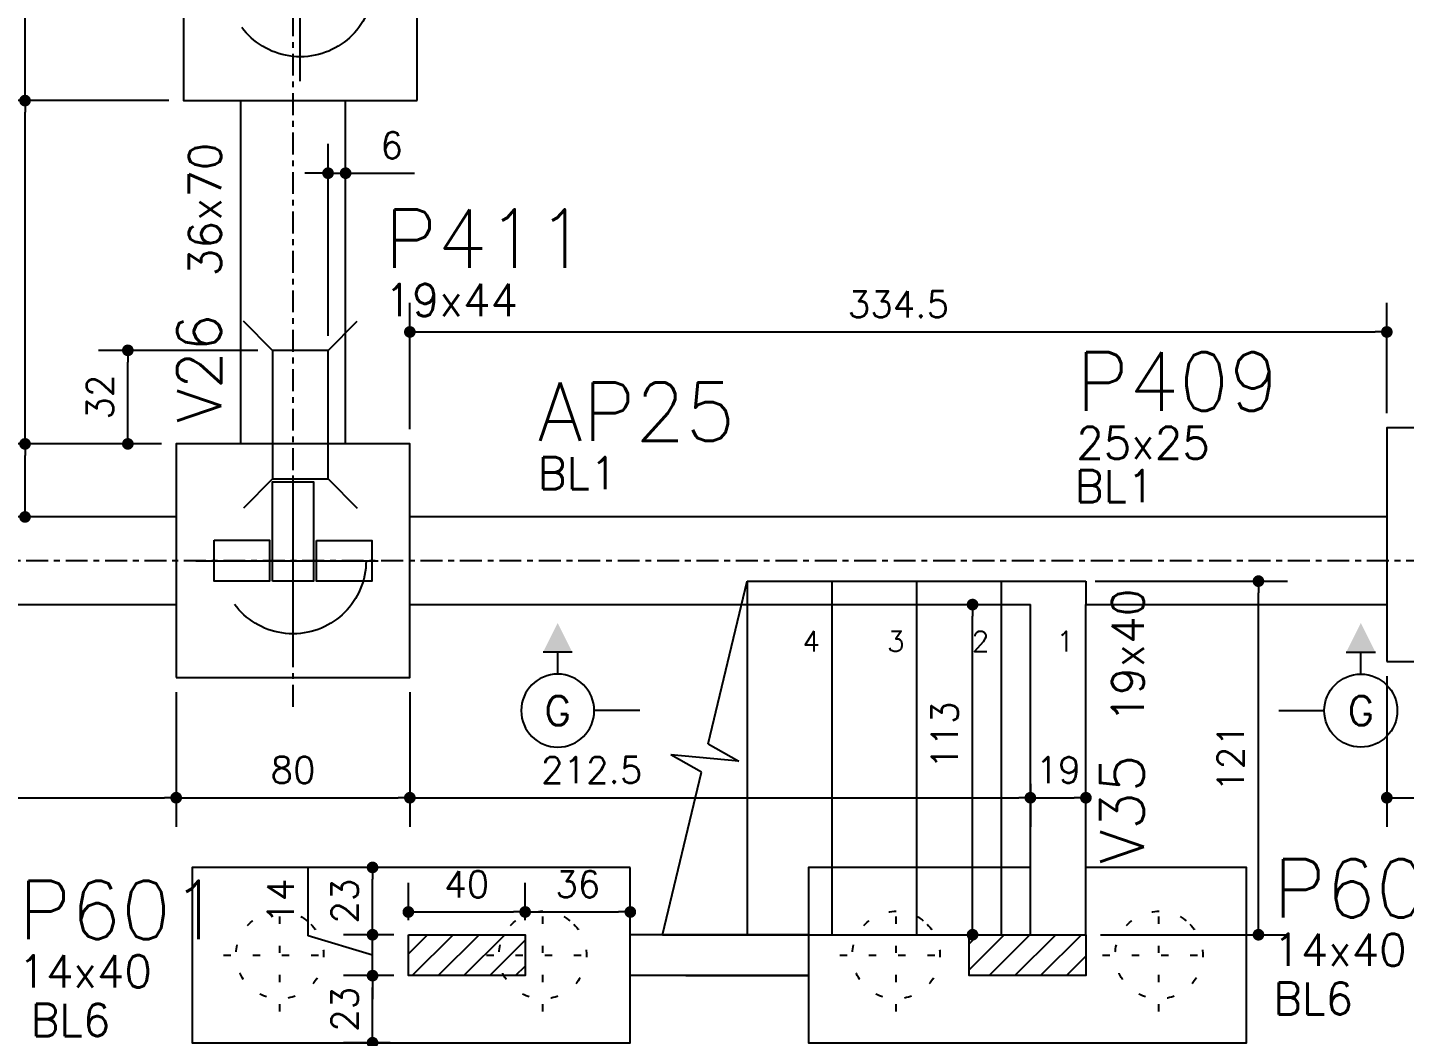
# Model space of a CAD drawing. Extents: x -39962 to 11287, y 23324 to 41277.
# Drawn here: x 2707.6 to 3179.1, y 23521.8 to 23867.1 of the extents above; entities that cross this region are included whole.
import ezdxf
from ezdxf.enums import TextEntityAlignment as Align

# ---------------------------------------------------------------- set-up
doc = ezdxf.new("R2010")
doc.units = 0
doc.header["$LTSCALE"] = 25
doc.header["$MEASUREMENT"] = 0
doc.linetypes.add('AXES', pattern=[0.540000006556511, 0.3000000119209289, -0.0799999982118607, 0.0799999982118607, -0.0799999982118607])
doc.linetypes.add('ESTILO_TQS_0002', pattern=[0.4, 0.1, -0.3])
doc.layers.get('0').update_dxf_attribs({"linetype": 'CONTINUOUS'})
doc.layers.get('Defpoints').update_dxf_attribs({"linetype": 'CONTINUOUS'})
for name, color, linetype in [('228', 2, 'CONTINUOUS'), ('BLOCO', 3, 'CONTINUOUS'), ('COTA', 1, 'CONTINUOUS'), ('EIXOS', 1, 'AXES'), ('ESTACA', 1, 'ESTILO_TQS_0002'), ('H5', 1, 'CONTINUOUS'), ('LINHA_FINA', 1, 'CONTINUOUS'), ('Linha_media', 4, 'CONTINUOUS'), ('ORELHA', 1, 'CONTINUOUS'), ('P-D', 2, 'CONTINUOUS'), ('P-N', 5, 'CONTINUOUS'), ('P-S', 5, 'CONTINUOUS'), ('PENA_2', 2, 'CONTINUOUS'), ('PENA_3', 3, 'CONTINUOUS'), ('PIL-N', 4, 'CONTINUOUS'), ('PROJ', 252, 'CONTINUOUS'), ('T1', 2, 'CONTINUOUS'), ('VIG-D', 2, 'CONTINUOUS'), ('VIG-N', 4, 'CONTINUOUS'), ('VIGA', 3, 'CONTINUOUS')]:
    doc.layers.add(name, color=color, linetype=linetype)
doc.styles.add('COTA', font='romans.shx')
doc.styles.add('ROMANS', font='ROMANS')
doc.styles.get("Standard").update_dxf_attribs({"font": 'ROMANS.SHX'})
doc.styles.add('Texto1', font='romans.shx', dxfattribs={"height": 9})
doc.dimstyles.new('forma', dxfattribs={"dimscale": 5, "dimtxt": 1.8, "dimasz": 0.8, "dimexe": 2, "dimexo": 1, "dimgap": 1, "dimtad": 1, "dimdec": 1, "dimzin": 9, "dimdsep": 46, "dimtxsty": 'COTA', "dimblk1": 'DOT', "dimblk2": 'DOT', "dimsah": 1, "dimcen": 0, "dimdle": 1, "dimclrd": 256, "dimclre": 256, "dimclrt": 2, "dimadec": 0, "dimazin": 0, "dimtfac": 1, "dimtdec": 0, "dimtmove": 0, "dimatfit": 3, "dimfxl": 1, "dimtolj": 1, "dimtzin": 0, "dimarcsym": 0})

# ---------------------------------------------------------------- blocks, each defined once
blk = doc.blocks.new('_EST50')
at = {"layer": 'ESTACA', "linetype": 'ESTILO_TQS_0002'}
for p, q in [((0, -1.333), (0, 1.333)), ((-1.333, -1.110223024625157e-16), (1.333, -1.110223024625157e-16))]:
    blk.add_line(p, q, dxfattribs=at)
blk.add_circle((0, -1.110223024625157e-16), 1, dxfattribs=at)
blk = doc.blocks.new('_Dot')
at = {"color": 0, "linetype": 'ByBlock', "lineweight": -2}
blk.add_line((-0.5, 0), (-1, 0), dxfattribs=at)
at = {"color": 0, "linetype": 'ByBlock', "const_width": 0.5}
blk.add_lwpolyline([(-0.25, 0, 1), (0.25, 0, 1)], format="xyb", close=True, dxfattribs=at)
blk = doc.blocks.new('*D68')
at = {"layer": 'COTA', "lineweight": -2, "transparency": 16777216}
for p, q in [((2428.513987361199, 23639.59223708138), (2428.513987361199, 23593.48036140803)), ((2758.513987361199, 23639.59223708138), (2758.513987361199, 23593.48036140803)), ((2432.513987361199, 23603.48036140803), (2754.513987361199, 23603.48036140803))]:
    blk.add_line(p, q, dxfattribs=at)
at = {"layer": 'Defpoints', "color": 0, "transparency": 16777216}
for p in [(2428.513987361199, 23644.59223708138), (2758.513987361199, 23644.59223708138), (2758.513987361199, 23603.48036140803)]:
    blk.add_point(p, dxfattribs=at)
at = {"layer": 'COTA', "lineweight": -2, "transparency": 16777216, "xscale": 4, "yscale": 4, "zscale": 4, "rotation": 180}
blk.add_blockref('_Dot', (2428.513987361199, 23603.48036140803), dxfattribs=at)
at = {"layer": 'COTA', "lineweight": -2, "transparency": 16777216, "xscale": 4, "yscale": 4, "zscale": 4}
blk.add_blockref('_Dot', (2758.513987361199, 23603.48036140803), dxfattribs=at)
at = {"layer": 'COTA', "color": 2, "transparency": 16777216, "insert": (2593.513987361199, 23612.98036140803), "char_height": 9, "attachment_point": 5, "style": 'COTA'}
blk.add_mtext('\\A1;330 ', dxfattribs=at)
blk = doc.blocks.new('*D69')
at = {"layer": 'COTA', "lineweight": -2, "transparency": 16777216}
for p, q in [((2758.513987361199, 23639.59223708138), (2758.513987361199, 23593.48036140803)), ((2838.513987361199, 23639.59223708138), (2838.513987361199, 23593.48036140803)), ((2762.513987361199, 23603.48036140803), (2834.513987361199, 23603.48036140803))]:
    blk.add_line(p, q, dxfattribs=at)
at = {"layer": 'Defpoints', "color": 0, "transparency": 16777216}
for p in [(2758.513987361199, 23644.59223708138), (2838.513987361199, 23644.59223708138), (2838.513987361199, 23603.48036140803)]:
    blk.add_point(p, dxfattribs=at)
at = {"layer": 'COTA', "lineweight": -2, "transparency": 16777216, "xscale": 4, "yscale": 4, "zscale": 4, "rotation": 180}
blk.add_blockref('_Dot', (2758.513987361199, 23603.48036140803), dxfattribs=at)
at = {"layer": 'COTA', "lineweight": -2, "transparency": 16777216, "xscale": 4, "yscale": 4, "zscale": 4}
blk.add_blockref('_Dot', (2838.513987361199, 23603.48036140803), dxfattribs=at)
at = {"layer": 'COTA', "color": 2, "transparency": 16777216, "insert": (2798.513987361199, 23612.98036140803), "char_height": 9, "attachment_point": 5, "style": 'COTA'}
blk.add_mtext('\\A1;80 ', dxfattribs=at)
blk = doc.blocks.new('*D70')
at = {"layer": 'COTA', "lineweight": -2, "transparency": 16777216}
for p, q in [((3173.01398736117, 23645.09223708132), (3173.01398736117, 23593.48036140803)), ((3253.01398736117, 23645.09223708132), (3253.01398736117, 23593.48036140803)), ((3177.01398736117, 23603.48036140803), (3249.01398736117, 23603.48036140803))]:
    blk.add_line(p, q, dxfattribs=at)
at = {"layer": 'Defpoints', "color": 0, "transparency": 16777216}
for p in [(3173.01398736117, 23650.09223708132), (3253.01398736117, 23650.09223708132), (3253.01398736117, 23603.48036140803)]:
    blk.add_point(p, dxfattribs=at)
at = {"layer": 'COTA', "lineweight": -2, "transparency": 16777216, "xscale": 4, "yscale": 4, "zscale": 4, "rotation": 180}
blk.add_blockref('_Dot', (3173.01398736117, 23603.48036140803), dxfattribs=at)
at = {"layer": 'COTA', "lineweight": -2, "transparency": 16777216, "xscale": 4, "yscale": 4, "zscale": 4}
blk.add_blockref('_Dot', (3253.01398736117, 23603.48036140803), dxfattribs=at)
at = {"layer": 'COTA', "color": 2, "transparency": 16777216, "insert": (3213.01398736117, 23612.98036140803), "char_height": 9, "attachment_point": 5, "style": 'COTA'}
blk.add_mtext('\\A1;80 ', dxfattribs=at)
blk = doc.blocks.new('*D148')
at = {"layer": 'COTA', "lineweight": -2, "transparency": 16777216}
for p, q in [((2753.5139873612, 23724.59223708139), (2696.752481876934, 23724.59223708139)), ((2706.752481876934, 23703.59223708139), (2706.752481876934, 23720.59223708139)), ((2711.310252681782, 23699.59223708139), (2696.752481876934, 23699.59223708139))]:
    blk.add_line(p, q, dxfattribs=at)
at = {"layer": 'Defpoints', "color": 0, "transparency": 16777216}
for p in [(2706.752481876934, 23724.59223708139), (2758.5139873612, 23724.59223708139), (2716.310252681782, 23699.59223708139)]:
    blk.add_point(p, dxfattribs=at)
at = {"layer": 'COTA', "lineweight": -2, "transparency": 16777216, "xscale": 4, "yscale": 4, "zscale": 4}
for p, rotation in [((2706.752481876934, 23724.59223708139), 90), ((2706.752481876934, 23699.59223708139), 270)]:
    blk.add_blockref('_Dot', p, dxfattribs=dict(at, rotation=rotation))
at = {"layer": 'COTA', "color": 2, "transparency": 16777216, "insert": (2697.252481876941, 23712.09223708138), "char_height": 9, "attachment_point": 5, "rotation": 90, "style": 'COTA'}
blk.add_mtext('\\A1;25 ', dxfattribs=at)
blk = doc.blocks.new('*D149')
at = {"layer": 'COTA', "lineweight": -2, "transparency": 16777216}
for p, q in [((2756.013987360945, 23842.09223708141), (2696.752481876936, 23842.09223708141)), ((2706.752481876936, 23728.59223708139), (2706.752481876936, 23838.09223708141)), ((2753.5139873612, 23724.59223708139), (2696.752481876936, 23724.59223708139))]:
    blk.add_line(p, q, dxfattribs=at)
at = {"layer": 'Defpoints', "color": 0, "transparency": 16777216}
for p in [(2706.752481876936, 23842.09223708141), (2761.013987360945, 23842.09223708141), (2758.5139873612, 23724.59223708139)]:
    blk.add_point(p, dxfattribs=at)
at = {"layer": 'COTA', "lineweight": -2, "transparency": 16777216, "xscale": 4, "yscale": 4, "zscale": 4}
for p, rotation in [((2706.752481876936, 23842.09223708141), 90), ((2706.752481876936, 23724.59223708139), 270)]:
    blk.add_blockref('_Dot', p, dxfattribs=dict(at, rotation=rotation))
at = {"layer": 'COTA', "color": 2, "transparency": 16777216, "insert": (2697.252481876943, 23783.34223708139), "char_height": 9, "attachment_point": 5, "rotation": 90, "style": 'COTA'}
blk.add_mtext('\\A1;117.5 ', dxfattribs=at)
blk = doc.blocks.new('*D150')
at = {"layer": 'COTA', "lineweight": -2, "transparency": 16777216}
for p, q in [((2756.013987360945, 24052.09223708141), (2696.752481876938, 24052.09223708141)), ((2706.752481876938, 23846.09223708141), (2706.752481876938, 24048.09223708141)), ((2756.013987360945, 23842.09223708141), (2696.752481876938, 23842.09223708141))]:
    blk.add_line(p, q, dxfattribs=at)
at = {"layer": 'Defpoints', "color": 0, "transparency": 16777216}
for p in [(2706.752481876938, 24052.09223708141), (2761.013987360945, 24052.09223708141), (2761.013987360945, 23842.09223708141)]:
    blk.add_point(p, dxfattribs=at)
at = {"layer": 'COTA', "lineweight": -2, "transparency": 16777216, "xscale": 4, "yscale": 4, "zscale": 4}
for p, rotation in [((2706.752481876938, 24052.09223708141), 90), ((2706.752481876938, 23842.09223708141), 270)]:
    blk.add_blockref('_Dot', p, dxfattribs=dict(at, rotation=rotation))
at = {"layer": 'COTA', "color": 2, "transparency": 16777216, "insert": (2697.252481876944, 23947.0922370814), "char_height": 9, "attachment_point": 5, "rotation": 90, "style": 'COTA'}
blk.add_mtext('\\A1;210 ', dxfattribs=at)
blk = doc.blocks.new('*D52')
at = {"layer": 'COTA', "lineweight": -2, "transparency": 16777216}
for p, q in [((2838.513987361199, 23639.59223708138), (2838.513987361199, 23593.48036140803)), ((3050.977824266274, 23608.24136054608), (3050.977824266274, 23593.48036140803)), ((2842.513987361199, 23603.48036140803), (3046.977824266274, 23603.48036140803))]:
    blk.add_line(p, q, dxfattribs=at)
at = {"layer": 'Defpoints', "color": 0, "transparency": 16777216}
for p in [(2838.513987361199, 23644.59223708138), (3050.977824266274, 23613.24136054608), (3050.977824266274, 23603.48036140803)]:
    blk.add_point(p, dxfattribs=at)
at = {"layer": 'COTA', "lineweight": -2, "transparency": 16777216, "xscale": 4, "yscale": 4, "zscale": 4, "rotation": 180}
blk.add_blockref('_Dot', (2838.513987361199, 23603.48036140803), dxfattribs=at)
at = {"layer": 'COTA', "lineweight": -2, "transparency": 16777216, "xscale": 4, "yscale": 4, "zscale": 4}
blk.add_blockref('_Dot', (3050.977824266274, 23603.48036140803), dxfattribs=at)
at = {"layer": 'COTA', "color": 2, "transparency": 16777216, "insert": (2900.764656890708, 23612.98036140803), "char_height": 9, "attachment_point": 5, "style": 'COTA'}
blk.add_mtext('\\A1;212.5 ', dxfattribs=at)
blk = doc.blocks.new('*D53')
at = {"layer": 'COTA', "lineweight": -2, "transparency": 16777216}
for p, q in [((3069.977824266274, 23608.48036140803), (3069.977824266274, 23613.48036140803)), ((3050.977824266274, 23608.24136054608), (3050.977824266274, 23593.48036140803)), ((3054.977824266274, 23603.48036140803), (3065.977824266274, 23603.48036140803))]:
    blk.add_line(p, q, dxfattribs=at)
at = {"layer": 'Defpoints', "color": 0, "transparency": 16777216}
for p in [(3050.977824266274, 23613.24136054608), (3069.977824266274, 23603.48036140803), (3069.977824266274, 23603.48036140803)]:
    blk.add_point(p, dxfattribs=at)
at = {"layer": 'COTA', "lineweight": -2, "transparency": 16777216, "xscale": 4, "yscale": 4, "zscale": 4, "rotation": 180}
blk.add_blockref('_Dot', (3050.977824266274, 23603.48036140803), dxfattribs=at)
at = {"layer": 'COTA', "lineweight": -2, "transparency": 16777216, "xscale": 4, "yscale": 4, "zscale": 4}
blk.add_blockref('_Dot', (3069.977824266274, 23603.48036140803), dxfattribs=at)
at = {"layer": 'COTA', "color": 2, "transparency": 16777216, "insert": (3060.477824266274, 23612.98036140803), "char_height": 9, "attachment_point": 5, "style": 'COTA'}
blk.add_mtext('\\A1;19 ', dxfattribs=at)
blk = doc.blocks.new('*D21')
at = {"layer": 'COTA', "lineweight": -2, "transparency": 16777216}
for p, q in [((3034.998001702984, 23669.59223708139), (3041.171886411547, 23669.59223708139)), ((3031.171886411547, 23560.59223708133), (3031.171886411547, 23665.59223708139)), ((3034.998001702984, 23556.59223708133), (3041.171886411547, 23556.59223708133))]:
    blk.add_line(p, q, dxfattribs=at)
at = {"layer": 'Defpoints', "color": 0, "transparency": 16777216}
for p in [(3029.998001702984, 23669.59223708139), (3031.171886411547, 23669.59223708139), (3029.998001702984, 23556.59223708133)]:
    blk.add_point(p, dxfattribs=at)
at = {"layer": 'COTA', "lineweight": -2, "transparency": 16777216, "xscale": 4, "yscale": 4, "zscale": 4}
for p, rotation in [((3031.171886411547, 23669.59223708139), 90), ((3031.171886411547, 23556.59223708133), 270)]:
    blk.add_blockref('_Dot', p, dxfattribs=dict(at, rotation=rotation))
at = {"layer": 'COTA', "color": 2, "transparency": 16777216, "insert": (3021.671886411554, 23624.87122996119), "char_height": 9, "attachment_point": 5, "rotation": 90, "style": 'COTA'}
blk.add_mtext('\\A1;113 ', dxfattribs=at)
blk = doc.blocks.new('interrup')
at = {"layer": 'LINHA_FINA'}
for p, q in [((-1, 0), (-0.3333333333339397, 2.309401076759968)), ((0.3333333333339397, -2.309401076759968), (-0.3333333333339397, 2.309401076759968)), ((1, 0), (0.3333333333339397, -2.309401076759968))]:
    blk.add_line(p, q, dxfattribs=at)
blk = doc.blocks.new('*D64')
at = {"layer": 'COTA', "lineweight": -2, "transparency": 16777216}
for p, q in [((2810.513987433024, 23761.571403793), (2810.513987433024, 23827.2468837185)), ((2816.512324576054, 23798.01601421274), (2816.512324576054, 23827.2468837185)), ((2806.513987433024, 23817.2468837185), (2802.513987433024, 23817.2468837185)), ((2810.513987433024, 23817.2468837185), (2816.512324576054, 23817.2468837185)), ((2820.512324576054, 23817.2468837185), (2840.083753147482, 23817.2468837185))]:
    blk.add_line(p, q, dxfattribs=at)
at = {"layer": 'Defpoints', "color": 0, "transparency": 16777216}
for p in [(2816.512324576054, 23817.2468837185), (2816.512324576054, 23793.01601421274), (2810.513987433024, 23756.571403793)]:
    blk.add_point(p, dxfattribs=at)
at = {"layer": 'COTA', "lineweight": -2, "transparency": 16777216, "xscale": 4, "yscale": 4, "zscale": 4}
blk.add_blockref('_Dot', (2810.513987433024, 23817.2468837185), dxfattribs=at)
at = {"layer": 'COTA', "lineweight": -2, "transparency": 16777216, "xscale": 4, "yscale": 4, "zscale": 4, "rotation": 180}
blk.add_blockref('_Dot', (2816.512324576054, 23817.2468837185), dxfattribs=at)
at = {"layer": 'COTA', "color": 2, "transparency": 16777216, "insert": (2832.298038861768, 23826.7468837185), "char_height": 9, "attachment_point": 5, "style": 'COTA'}
blk.add_mtext('\\A1;6 ', dxfattribs=at)
blk = doc.blocks.new('A$C96fa5e93')
at = {"layer": 'ESTACA', "linetype": 'ESTILO_TQS_0002'}
for p, q in [((19.28569357143897, -1.252141555596609e-05), (19.28569357143897, 38.57141596442125)), ((-2.028576454904396e-05, 19.28570172150285), (38.57140785292904, 19.28570172150285))]:
    blk.add_line(p, q, dxfattribs=at)
blk.add_ellipse((19.28569357143897, 19.28570172150285), major_axis=(10.60660171779848, 10.60660171779848), ratio=0.9999999999999488, start_param=5.497787143782112, end_param=11.7809724509617, dxfattribs=at)
blk = doc.blocks.new('seção_dir')
at = {"layer": 'Linha_media'}
for p, q in [((-0.999999979743734, 3.999999919120455), (0.9999999798019417, 3.999999919120455)), ((0, 2.499999949446646), (0, 3.999999919120455)), ((-5.624999886262231, 0), (-2.49999994947575, 0))]:
    blk.add_line(p, q, dxfattribs=at)
blk.add_circle((0, 0), 2.499999949439999, dxfattribs=at)
blk.add_solid([(-0.999999979743734, 3.999999919120455), (0, 5.999999878666131), (0.9999999798019417, 3.999999919120455)], dxfattribs=at)
blk = doc.blocks.new('atrib_seção')
at = {"layer": 'Linha_media', "style": 'ROMANS'}
blk.add_attdef('X', text='', height=2, dxfattribs=at).set_placement((0, 0), align=Align.MIDDLE)
blk = doc.blocks.new('A$C93549396')
at = {"layer": 'PROJ'}
for points in [[(1166.000091956244, 0.0371959376061568), (1166.000091956244, 34.03719593760616), (1180.000091956244, 34.03719593760616), (1180.000091956244, 0.0371959376061568), (1166.000091956244, 0.0371959376061568)], [(1146.000091956987, 14.03719593593269), (1165.000091956987, 14.03719593593269), (1165.000091956987, 0.03719593593268655), (1146.000091956987, 0.03719593593268655), (1146.000091956987, 14.03719593593269)], [(1181.000091957931, 14.00003781987471), (1200.000091957931, 14.00003781987471), (1200.000091957931, 3.781987470574677e-05), (1181.000091957931, 3.781987470574677e-05), (1181.000091957931, 14.00003781987471)]]:
    blk.add_lwpolyline(points, dxfattribs=at)
blk = doc.blocks.new('*D282')
at = {"layer": 'COTA', "lineweight": -2, "transparency": 16777216}
for p, q in [((3073.163563735901, 23677.6143925243), (3139.060733662456, 23677.6143925243)), ((3129.060733662456, 23560.59223708133), (3129.060733662456, 23673.6143925243)), ((3074.998001702985, 23556.59223708133), (3139.060733662456, 23556.59223708133))]:
    blk.add_line(p, q, dxfattribs=at)
at = {"layer": 'Defpoints', "color": 0, "transparency": 16777216}
for p in [(3068.1635637359, 23677.6143925243), (3129.060733662456, 23677.6143925243), (3069.998001702984, 23556.59223708133)]:
    blk.add_point(p, dxfattribs=at)
at = {"layer": 'COTA', "lineweight": -2, "transparency": 16777216, "xscale": 4, "yscale": 4, "zscale": 4}
for p, rotation in [((3129.060733662456, 23677.6143925243), 90), ((3129.060733662456, 23556.59223708133), 270)]:
    blk.add_blockref('_Dot', p, dxfattribs=dict(at, rotation=rotation))
at = {"layer": 'COTA', "color": 2, "transparency": 16777216, "insert": (3119.560733662462, 23617.10331480281), "char_height": 9, "attachment_point": 5, "rotation": 90, "style": 'COTA'}
blk.add_mtext('\\A1;121 ', dxfattribs=at)
blk = doc.blocks.new('*D283')
at = {"layer": 'COTA', "lineweight": -2, "transparency": 16777216}
for p, q in [((2786.513987433024, 23756.61307036976), (2731.960574158934, 23756.61307036976)), ((2741.960574158934, 23728.59223708139), (2741.960574158934, 23752.61307036976)), ((2753.5139873612, 23724.59223708139), (2731.960574158934, 23724.59223708139))]:
    blk.add_line(p, q, dxfattribs=at)
at = {"layer": 'Defpoints', "color": 0, "transparency": 16777216}
for p in [(2741.960574158934, 23756.61307036976), (2791.513987433024, 23756.61307036976), (2758.5139873612, 23724.59223708139)]:
    blk.add_point(p, dxfattribs=at)
at = {"layer": 'COTA', "lineweight": -2, "transparency": 16777216, "xscale": 4, "yscale": 4, "zscale": 4}
for p, rotation in [((2741.960574158934, 23756.61307036976), 90), ((2741.960574158934, 23724.59223708139), 270)]:
    blk.add_blockref('_Dot', p, dxfattribs=dict(at, rotation=rotation))
at = {"layer": 'COTA', "color": 2, "transparency": 16777216, "insert": (2732.46057415894, 23740.60265372557), "char_height": 9, "attachment_point": 5, "rotation": 90, "style": 'COTA'}
blk.add_mtext('\\A1;32 ', dxfattribs=at)
blk = doc.blocks.new('*D284')
at = {"layer": 'COTA', "lineweight": -2, "transparency": 16777216}
for p, q in [((2838.513987361199, 23729.59223708138), (2838.513987361199, 23772.90264204658)), ((3173.01398736117, 23735.09223708132), (3173.01398736117, 23772.90264204658)), ((2842.513987361199, 23762.90264204658), (3169.01398736117, 23762.90264204658))]:
    blk.add_line(p, q, dxfattribs=at)
at = {"layer": 'Defpoints', "color": 0, "transparency": 16777216}
for p in [(3173.01398736117, 23762.90264204658), (3173.01398736117, 23730.09223708132), (2838.513987361199, 23724.59223708138)]:
    blk.add_point(p, dxfattribs=at)
at = {"layer": 'COTA', "lineweight": -2, "transparency": 16777216, "xscale": 4, "yscale": 4, "zscale": 4, "rotation": 180}
blk.add_blockref('_Dot', (2838.513987361199, 23762.90264204658), dxfattribs=at)
at = {"layer": 'COTA', "lineweight": -2, "transparency": 16777216, "xscale": 4, "yscale": 4, "zscale": 4}
blk.add_blockref('_Dot', (3173.01398736117, 23762.90264204658), dxfattribs=at)
at = {"layer": 'COTA', "color": 2, "transparency": 16777216, "insert": (3005.763987361184, 23772.40264204658), "char_height": 9, "attachment_point": 5, "style": 'COTA'}
blk.add_mtext('\\A1;334.5 ', dxfattribs=at)
blk = doc.blocks.new('*D285')
at = {"layer": 'COTA', "lineweight": -2, "transparency": 16777216}
for p, q in [((2837.998001702983, 23561.59223708132), (2837.998001702983, 23574.3878757104)), ((2877.998001702983, 23561.59223708132), (2877.998001702983, 23574.3878757104)), ((2841.998001702983, 23564.3878757104), (2873.998001702983, 23564.3878757104))]:
    blk.add_line(p, q, dxfattribs=at)
at = {"layer": 'Defpoints', "color": 0, "transparency": 16777216}
for p in [(2877.998001702983, 23564.3878757104), (2837.998001702983, 23556.59223708132), (2877.998001702983, 23556.59223708132)]:
    blk.add_point(p, dxfattribs=at)
at = {"layer": 'COTA', "lineweight": -2, "transparency": 16777216, "xscale": 4, "yscale": 4, "zscale": 4, "rotation": 180}
blk.add_blockref('_Dot', (2837.998001702983, 23564.3878757104), dxfattribs=at)
at = {"layer": 'COTA', "lineweight": -2, "transparency": 16777216, "xscale": 4, "yscale": 4, "zscale": 4}
blk.add_blockref('_Dot', (2877.998001702983, 23564.3878757104), dxfattribs=at)
at = {"layer": 'COTA', "color": 2, "transparency": 16777216, "insert": (2857.998001702983, 23573.8878757104), "char_height": 9, "attachment_point": 5, "style": 'COTA'}
blk.add_mtext('\\A1;40 ', dxfattribs=at)
blk = doc.blocks.new('*D286')
at = {"layer": 'COTA', "lineweight": -2, "transparency": 16777216}
for p, q in [((2877.998001702983, 23561.59223708132), (2877.998001702983, 23574.3878757104)), ((2913.998001018879, 23567.6323368624), (2913.998001018879, 23574.3878757104)), ((2881.998001702983, 23564.3878757104), (2909.998001018879, 23564.3878757104))]:
    blk.add_line(p, q, dxfattribs=at)
at = {"layer": 'Defpoints', "color": 0, "transparency": 16777216}
for p in [(2913.998001018879, 23564.3878757104), (2913.998001018879, 23562.6323368624), (2877.998001702983, 23556.59223708132)]:
    blk.add_point(p, dxfattribs=at)
at = {"layer": 'COTA', "lineweight": -2, "transparency": 16777216, "xscale": 4, "yscale": 4, "zscale": 4, "rotation": 180}
blk.add_blockref('_Dot', (2877.998001702983, 23564.3878757104), dxfattribs=at)
at = {"layer": 'COTA', "lineweight": -2, "transparency": 16777216, "xscale": 4, "yscale": 4, "zscale": 4}
blk.add_blockref('_Dot', (2913.998001018879, 23564.3878757104), dxfattribs=at)
at = {"layer": 'COTA', "color": 2, "transparency": 16777216, "insert": (2895.998001360931, 23573.8878757104), "char_height": 9, "attachment_point": 5, "style": 'COTA'}
blk.add_mtext('\\A1;36 ', dxfattribs=at)
blk = doc.blocks.new('*D287')
at = {"layer": 'COTA', "lineweight": -2, "transparency": 16777216}
for p, q in [((2832.998001702984, 23542.59223708132), (2815.739366625722, 23542.59223708132)), ((2825.739366625722, 23523.63057408154), (2825.739366625722, 23538.59223708132)), ((2831.793509300974, 23519.63057408154), (2815.739366625722, 23519.63057408154))]:
    blk.add_line(p, q, dxfattribs=at)
at = {"layer": 'Defpoints', "color": 0, "transparency": 16777216}
for p in [(2825.739366625722, 23542.59223708132), (2837.998001702984, 23542.59223708132), (2836.793509300974, 23519.63057408154)]:
    blk.add_point(p, dxfattribs=at)
at = {"layer": 'COTA', "lineweight": -2, "transparency": 16777216, "xscale": 4, "yscale": 4, "zscale": 4}
for p, rotation in [((2825.739366625722, 23542.59223708132), 90), ((2825.739366625722, 23519.63057408154), 270)]:
    blk.add_blockref('_Dot', p, dxfattribs=dict(at, rotation=rotation))
at = {"layer": 'COTA', "color": 2, "transparency": 16777216, "insert": (2816.239366625728, 23531.11140558143), "char_height": 9, "attachment_point": 5, "rotation": 90, "style": 'COTA'}
blk.add_mtext('\\A1;23 ', dxfattribs=at)
blk = doc.blocks.new('*D288')
at = {"layer": 'COTA', "lineweight": -2, "transparency": 16777216}
for p, q in [((2803.739366625722, 23556.19223708132), (2803.739366625722, 23579.90652279561)), ((2825.739366625722, 23560.59223708132), (2825.739366625722, 23564.59223708132)), ((2825.739366625723, 23549.59223708132), (2803.739366625722, 23556.19223708132)), ((2832.998001702984, 23556.59223708132), (2815.739366625722, 23556.59223708132)), ((2825.739366625723, 23542.59223708132), (2825.739366625722, 23556.59223708132)), ((2825.739366625723, 23542.59223708132), (2825.739366625722, 23556.59223708132)), ((2832.998001702984, 23542.59223708132), (2815.739366625723, 23542.59223708132)), ((2825.739366625723, 23538.59223708132), (2825.739366625723, 23534.59223708132))]:
    blk.add_line(p, q, dxfattribs=at)
at = {"layer": 'Defpoints', "color": 0, "transparency": 16777216}
for p in [(2825.739366625722, 23556.59223708132), (2837.998001702984, 23556.59223708132), (2837.998001702984, 23542.59223708132)]:
    blk.add_point(p, dxfattribs=at)
at = {"layer": 'COTA', "lineweight": -2, "transparency": 16777216, "xscale": 4, "yscale": 4, "zscale": 4}
for p, rotation in [((2825.739366625722, 23556.59223708132), 270), ((2825.739366625723, 23542.59223708132), 90)]:
    blk.add_blockref('_Dot', p, dxfattribs=dict(at, rotation=rotation))
at = {"layer": 'COTA', "color": 2, "transparency": 16777216, "insert": (2794.239366625729, 23568.04937993846), "char_height": 9, "attachment_point": 5, "rotation": 90, "style": 'COTA'}
blk.add_mtext('\\A1;14 ', dxfattribs=at)
blk = doc.blocks.new('*D289')
at = {"layer": 'COTA', "lineweight": -2, "transparency": 16777216}
for p, q in [((2824.959848583037, 23579.63057408154), (2815.739366625724, 23579.63057408154)), ((2825.739366625724, 23560.59223708132), (2825.739366625724, 23575.63057408154)), ((2832.998001702984, 23556.59223708132), (2815.739366625724, 23556.59223708132))]:
    blk.add_line(p, q, dxfattribs=at)
at = {"layer": 'Defpoints', "color": 0, "transparency": 16777216}
for p in [(2825.739366625724, 23579.63057408154), (2829.959848583037, 23579.63057408154), (2837.998001702984, 23556.59223708132)]:
    blk.add_point(p, dxfattribs=at)
at = {"layer": 'COTA', "lineweight": -2, "transparency": 16777216, "xscale": 4, "yscale": 4, "zscale": 4}
for p, rotation in [((2825.739366625724, 23579.63057408154), 90), ((2825.739366625724, 23556.59223708132), 270)]:
    blk.add_blockref('_Dot', p, dxfattribs=dict(at, rotation=rotation))
at = {"layer": 'COTA', "color": 2, "transparency": 16777216, "insert": (2816.239366625723, 23568.11140558143), "char_height": 9, "attachment_point": 5, "rotation": 90, "style": 'COTA'}
blk.add_mtext('\\A1;23 ', dxfattribs=at)

msp = doc.modelspace()

# ---------------------------------------------------------------- hatches: boundary and pattern name
at = {"layer": 'H5'}
h = msp.add_hatch(dxfattribs=at)
h.set_pattern_fill('ANSI31', color=256, scale=50, style=0)
h.set_pattern_definition([(45, (-2.979822563116613, -0.2982469294620387), (-4.419417382415922, 4.419417382415922), [])])
h.paths.add_polyline_path([(2837.998001702983, 23556.59223708132), (2877.998001702983, 23556.59223708132), (2877.998001702983, 23542.59223708132), (2837.998001702983, 23542.59223708132)])
h = msp.add_hatch(dxfattribs=at)
h.set_pattern_fill('ANSI31', color=256, scale=50, style=0)
h.set_pattern_definition([(45, (0.02017743670921845, -0.2982469294620387), (-4.419417382415922, 4.419417382415922), [])])
h.paths.add_polyline_path([(3029.998001702983, 23556.59223708132), (3069.998001702983, 23556.59223708132), (3069.998001702983, 23542.59223708132), (3029.998001702983, 23542.59223708132)])

# ---------------------------------------------------------------- linework, layer by layer
at = {"layer": 'BLOCO', "linetype": 'Continuous'}
for points in [[(2841.013987360944, 23842.0922370814), (2841.013987360944, 24052.0922370814), (2761.013987360944, 24052.0922370814), (2761.013987360944, 23842.0922370814), (2841.013987360944, 23842.0922370814)], [(3173.01398736117, 23650.09223708132), (3253.01398736117, 23650.09223708132), (3253.01398736117, 23730.09223708132), (3173.01398736117, 23730.09223708132), (3173.01398736117, 23650.09223708132)], [(2758.513987361199, 23644.59223708138), (2838.513987361199, 23644.59223708138), (2838.513987361199, 23724.59223708138), (2758.513987361199, 23724.59223708138), (2758.513987361199, 23644.59223708138)]]:
    msp.add_lwpolyline(points, dxfattribs=at)
at = {"layer": 'BLOCO'}
msp.add_lwpolyline([(2913.998001018879, 23579.63057408153), (2763.998001018879, 23579.63057408153), (2763.998001018879, 23519.63057408153), (2913.998001018879, 23519.63057408153)], close=True, dxfattribs=at)
msp.add_lwpolyline([(3050.977824266274, 23579.63057408153), (2974.998001360906, 23579.63057408153), (2974.998001360906, 23519.63057408153), (3124.998001360906, 23519.63057408153), (3124.998001360906, 23579.63057408153), (3069.993887945579, 23579.63057408153)], dxfattribs=at)
at = {"layer": 'EIXOS', "color": 244, "true_color": 0x991b1e}
for p, q in [((2798.513987360711, 23634.63571287076), (2798.513987360711, 25355.30859545644)), ((3416.672763251858, 23684.59223708138), (632.0505387775434, 23684.59223708138))]:
    msp.add_line(p, q, dxfattribs=at)
at = {"layer": 'LINHA_FINA'}
for p, q in [((2940.643745866823, 23621.92275395263), (2953.977824266277, 23677.62894527994)), ((2924.977824266274, 23556.59223708132), (2938.311902665728, 23612.19842840864))]:
    msp.add_line(p, q, dxfattribs=at)
at = {"layer": 'ORELHA', "linetype": 'Continuous'}
for points in [[(2791.513987433023, 23756.61307036975), (2781.515447426562, 23766.6115103765)], [(2810.513987433023, 23756.61307036975), (2820.512527439485, 23766.6115103765)], [(2791.513987433023, 23712.59223708138), (2781.515447426562, 23702.59379707463)], [(2810.513987433023, 23712.59223708138), (2820.512527439485, 23702.59379707463)]]:
    msp.add_lwpolyline(points, dxfattribs=at)
at = {"layer": 'P-N', "linetype": 'Continuous'}
for points in [[(2837.998001702983, 23556.59223708132), (2877.998001702983, 23556.59223708132), (2877.998001702983, 23542.59223708132), (2837.998001702983, 23542.59223708132)], [(3029.998001702983, 23556.59223708132), (3069.998001702983, 23556.59223708132), (3069.998001702983, 23542.59223708132), (3029.998001702983, 23542.59223708132)]]:
    msp.add_lwpolyline(points, close=True, dxfattribs=at)
at = {"layer": 'P-S'}
msp.add_lwpolyline([(2810.513987433024, 23756.571403793), (2791.513987433023, 23756.61307036975), (2791.513987433023, 23712.59223708138), (2810.513987433023, 23712.59223708138), (2810.513987433024, 23756.571403793), (2810.513987433024, 23756.571403793)], dxfattribs=at)
at = {"layer": 'PENA_2'}
for p, q in [((2953.977824266277, 23677.62894527994), (2953.977824266274, 23556.59223708132)), ((2953.977824266277, 23677.62894527994), (3069.977824266274, 23677.61439252429)), ((2982.977824266277, 23677.62409436139), (2982.977824266274, 23556.59223708132)), ((3011.977824266277, 23677.61924344284), (3011.977824266274, 23556.59223708132)), ((3040.977824266276, 23677.61439252429), (3040.977824266272, 23556.59223708132)), ((3069.977824266274, 23677.61439252429), (3069.977824266274, 23669.59223708138)), ((2924.977824266274, 23556.59223708132), (3040.977824266272, 23556.59223708132))]:
    msp.add_line(p, q, dxfattribs=at)
at = {"layer": 'PENA_3'}
for p, q in [((3050.977824266274, 23556.59223708132), (3050.977824266274, 23669.59223708138)), ((3069.998001702983, 23556.59223708132), (3069.977824266274, 23669.59223708138)), ((2974.998001360906, 23556.59223708132), (2913.998001018879, 23556.59223708132)), ((2974.998001360906, 23556.59223708132), (2932.998001018879, 23556.59223708132)), ((2974.998001360906, 23542.59223708132), (2913.998001018879, 23542.59223708132)), ((2932.998001018879, 23542.59223708132), (2974.998001360906, 23542.59223708132))]:
    msp.add_line(p, q, dxfattribs=at)
at = {"layer": 'VIGA'}
for p, q in [((2780.513987361199, 23842.0922370814), (2780.513987361199, 23724.59223708138)), ((2816.512324576054, 23724.49236743627), (2816.512324576054, 23842.0922370814)), ((2758.513987361199, 23699.59223708138), (2428.513987361199, 23699.59223708138)), ((3173.01398736117, 23699.59223708138), (2838.513987361199, 23699.59223708138)), ((2428.513987361199, 23669.59223708138), (2758.513987361199, 23669.59223708138)), ((2838.513987361199, 23669.59223708138), (3050.977824266274, 23669.59223708138)), ((3069.977824266274, 23669.59223708138), (3173.01398736117, 23669.59223708138))]:
    msp.add_line(p, q, dxfattribs=at)

# ---------------------------------------------------------------- block references
at = {"layer": '228', "linetype": 'Continuous', "xscale": 25, "yscale": 25, "rotation": 90}
msp.add_blockref('_EST50', (2801.013987360944, 23882.0922370814), dxfattribs=at)
at = {"layer": '228', "linetype": 'Continuous', "xscale": 25, "yscale": 25}
msp.add_blockref('_EST50', (2798.513987361199, 23684.59223708138), dxfattribs=at)
at = {"layer": '228', "linetype": 'Continuous'}
for p in [(2774.71230744744, 23530.34487236003), (2985.712307789467, 23530.34487236003)]:
    msp.add_blockref('A$C96fa5e93', p, dxfattribs=at)
at = {"layer": '228'}
for p in [(2864.71230744744, 23530.34487236003), (3075.712307789467, 23530.34487236003)]:
    msp.add_blockref('A$C96fa5e93', p, dxfattribs=at)
at = {"layer": 'COTA', "yscale": 5, "zscale": 5}
for p, xscale in [((2889.137494799943, 23633.28812256359), -5), ((3164.110401940736, 23633.28812256359), 5)]:
    msp.add_blockref('seção_dir', p, dxfattribs=dict(at, xscale=xscale))
at = {"layer": 'COTA'}
ref = msp.add_blockref('atrib_seção', (2889.137494799943, 23633.28812256359), dxfattribs=dict(at, xscale=-5, yscale=5, zscale=5))
ref.add_attrib('X', 'G', dxfattribs={"layer": 'Linha_media', "height": 10, "style": 'ROMANS'}).set_placement((2889.137494799943, 23633.28812256359), align=Align.MIDDLE)
at = {"layer": 'COTA', "xscale": 5, "yscale": 5, "zscale": 5}
msp.add_blockref('atrib_seção', (3164.110401940736, 23633.28812256359), dxfattribs=at).add_auto_attribs({'X': 'G'})
at = {"layer": 'LINHA_FINA', "xscale": 5, "yscale": 5, "zscale": 5, "rotation": 76.51538121}
msp.add_blockref('interrup', (2939.477824266276, 23617.06059118063), dxfattribs=at)
at = {"layer": 'PROJ'}
msp.add_blockref('A$C93549396', (1625.513895404583, 23677.55504114358), dxfattribs=at)

# ---------------------------------------------------------------- texts
at = {"layer": 'P-D', "linetype": 'Continuous'}
for s, p in [('19x44', (2829.80613637541, 23768.33509061883)), ('25x25', (3066.680168579391, 23719.43567742243)), ('BL1', (2882.262369741578, 23709.09073647573)), ('BL1', (3066.152187540933, 23704.60682693717)), ('14x40', (3134.099475821153, 23545.94047190129)), ('14x40', (2704.483708256575, 23538.5739810056)), ('BL6', (3134.099475821153, 23529.29818006092)), ('BL6', (2708.654216033883, 23521.93168916523))]:
    msp.add_text(s, height=11, dxfattribs=at).set_placement(p)
at = {"layer": 'PIL-N', "linetype": 'Continuous'}
for s, p in [('P411', (2829.80613637541, 23784.83509061883)), ('P409', (3066.680168579391, 23735.93567742243)), ('AP25', (2882.262369741578, 23725.59073647573)), ('P602', (3134.099475821153, 23562.44047190129)), ('P601', (2704.483708256575, 23555.0739810056))]:
    msp.add_text(s, height=20, dxfattribs=at).set_placement(p)
at = {"layer": 'T1', "style": 'Texto1'}
for s, p in [('4', (2972.916042126078, 23653.49351524551)), ('3', (3001.916042126078, 23653.49351524551)), ('2', (3030.916042126077, 23653.49351524551)), ('1', (3059.916042126075, 23653.49351524551))]:
    msp.add_text(s, height=7, dxfattribs=at).set_placement(p)
at = {"layer": 'VIG-D', "linetype": 'Continuous'}
for s, p in [('36x70', (2773.868326056612, 23781.97913234064)), ('19x40', (3089.854326510083, 23629.27210025952))]:
    msp.add_text(s, height=11, rotation=90, dxfattribs=at).set_placement(p)
at = {"layer": 'VIG-N', "linetype": 'Continuous'}
for s, p in [('V26', (2773.868326056612, 23731.80541454014)), ('V35', (3089.854326510083, 23580.93926308982))]:
    msp.add_text(s, height=15, rotation=90, dxfattribs=at).set_placement(p)

# ---------------------------------------------------------------- dimensions: what is measured, and where the dimension line sits
at = {"layer": 'COTA'}
for base, p1, p2, override, picture, middle in [((2706.752481876938, 24052.09223708141), (2761.013987360944, 23842.0922370814), (2761.013987360944, 24052.0922370814), {"dimpost": ' ', "dimtmove": 1}, '*D150', (2697.252481876944, 23947.0922370814)), ((2706.752481876936, 23842.09223708141), (2758.513987361199, 23724.59223708138), (2761.013987360944, 23842.0922370814), {"dimpost": ' ', "dimtmove": 1}, '*D149', (2697.252481876943, 23783.34223708139)), ((2741.960574158934, 23756.61307036976), (2758.513987361199, 23724.59223708138), (2791.513987433023, 23756.61307036975), {"dimpost": ' '}, '*D283', (2732.46057415894, 23740.60265372557)), ((2706.752481876934, 23724.59223708139), (2716.310252681782, 23699.59223708138), (2758.513987361199, 23724.59223708138), {"dimpost": ' '}, '*D148', (2697.252481876941, 23712.09223708138)), ((3129.060733662456, 23677.6143925243), (3069.998001702983, 23556.59223708132), (3068.1635637359, 23677.61439252429), {"dimpost": ' '}, '*D282', (3119.560733662462, 23617.10331480281)), ((2825.739366625722, 23556.59223708132), (2837.998001702983, 23542.59223708132), (2837.998001702983, 23556.59223708132), {"dimpost": ' ', "dimtmove": 1}, '*D288', (2794.239366625729, 23561.19223708132))]:
    dim = msp.add_linear_dim(base=base, p1=p1, p2=p2, angle=90, dimstyle='forma', override=override, dxfattribs=at)
    dim.commit()
    dim.dimension.update_dxf_attribs({"geometry": picture, "text_midpoint": middle})
for base, p1, p2, override, picture, middle in [((2816.512324576054, 23817.2468837185), (2810.513987433024, 23756.571403793), (2816.512324576054, 23793.01601421274), {"dimpost": ' '}, '*D64', (2832.298038861768, 23826.7468837185)), ((3173.01398736117, 23762.90264204658), (2838.513987361199, 23724.59223708138), (3173.01398736117, 23730.09223708132), {"dimpost": ' '}, '*D284', (3005.763987361184, 23772.40264204658)), ((3253.01398736117, 23603.48036140803), (3173.01398736117, 23650.09223708132), (3253.01398736117, 23650.09223708132), {"dimpost": ' ', "dimtmove": 1}, '*D70', (3213.01398736117, 23612.98036140803)), ((2758.513987361199, 23603.48036140803), (2428.513987361199, 23644.59223708138), (2758.513987361199, 23644.59223708138), {"dimpost": ' ', "dimtmove": 1}, '*D68', (2593.513987361199, 23612.98036140803)), ((2838.513987361199, 23603.48036140803), (2758.513987361199, 23644.59223708138), (2838.513987361199, 23644.59223708138), {"dimpost": ' ', "dimtmove": 1}, '*D69', (2798.513987361199, 23612.98036140803)), ((2877.998001702983, 23564.3878757104), (2837.998001702983, 23556.59223708132), (2877.998001702983, 23556.59223708132), {"dimpost": ' '}, '*D285', (2857.998001702983, 23573.8878757104)), ((2913.998001018879, 23564.3878757104), (2877.998001702983, 23556.59223708132), (2913.998001018879, 23562.6323368624), {"dimpost": ' ', "dimtmove": 1}, '*D286', (2895.998001360931, 23573.8878757104))]:
    dim = msp.add_linear_dim(base=base, p1=p1, p2=p2, dimstyle='forma', override=override, dxfattribs=at)
    dim.commit()
    dim.dimension.update_dxf_attribs({"geometry": picture, "text_midpoint": middle})
for base, p1, p2, override, picture, middle in [((3031.171886411547, 23669.59223708139), (3029.998001702983, 23556.59223708132), (3029.998001702983, 23669.59223708138), {"dimpost": ' '}, '*D21', (3031.171886411554, 23624.87122996119)), ((2825.739366625724, 23579.63057408154), (2837.998001702983, 23556.59223708132), (2829.959848583036, 23579.63057408153), {"dimpost": ' ', "dimtmove": 1}, '*D289', (2825.739366625723, 23568.11140558143)), ((2825.739366625722, 23542.59223708132), (2836.793509300973, 23519.63057408153), (2837.998001702983, 23542.59223708132), {"dimpost": ' '}, '*D287', (2825.739366625728, 23531.11140558143))]:
    dim = msp.add_linear_dim(base=base, p1=p1, p2=p2, angle=90, dimstyle='forma', override=override, dxfattribs=at)
    dim.commit()
    dim.dimension.update_dxf_attribs({"geometry": picture, "text_midpoint": middle, "dimtype": 128})
for base, p1, p2, override, picture, middle in [((3050.977824266274, 23603.48036140803), (2838.513987361199, 23644.59223708138), (3050.977824266274, 23613.24136054608), {"dimpost": ' '}, '*D52', (2900.764656890708, 23603.48036140803)), ((3069.977824266274, 23603.48036140803), (3050.977824266274, 23613.24136054608), (3069.977824266274, 23603.48036140803), {"dimpost": ' ', "dimtmove": 1}, '*D53', (3060.477824266274, 23603.48036140803))]:
    dim = msp.add_linear_dim(base=base, p1=p1, p2=p2, dimstyle='forma', override=override, dxfattribs=at)
    dim.commit()
    dim.dimension.update_dxf_attribs({"geometry": picture, "text_midpoint": middle, "dimtype": 128})

doc.saveas('drawing.dxf')
